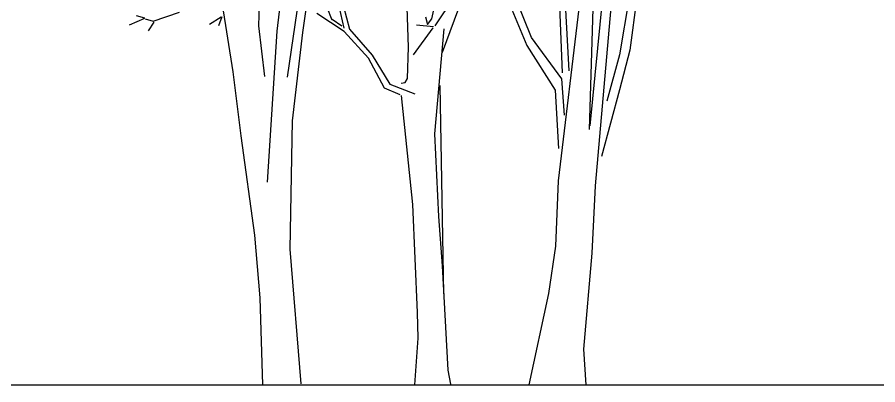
# Model space of a CAD drawing. Header units: millimetres. Extents: x 217.2 to 255.1, y 166.7 to 190.9.
# Drawn here: x 242.052 to 245.204, y 176.673 to 178.02 of the extents above; entities that cross this region are included whole.
import ezdxf

# ---------------------------------------------------------------- set-up
doc = ezdxf.new("R2010")
doc.units = ezdxf.units.MM
doc.layers.add('s', color=145, linetype='Continuous')
doc.layers.add('trees', color=104, linetype='Continuous')

msp = doc.modelspace()

# ---------------------------------------------------------------- linework, layer by layer
at = {"layer": 's', "color": 0}
msp.add_line((217.1888, 176.6733), (255.1288, 176.6733), dxfattribs=at)
at = {"layer": 'trees', "color": 49, "true_color": 0x594322}
for p, q in [((244.0486, 177.8159), (244.0138, 178.7371)), ((244.0258, 178.7234), (244.0722, 177.8231)), ((243.0499, 178.3608), (243.0023, 177.9689)), ((243.042, 177.8), (243.1102, 178.2754)), ((243.0979, 177.9639), (243.1429, 178.2773)), ((244.3271, 178.136), (244.2962, 177.8996)), ((244.1616, 178.1143), (244.1465, 177.6086)), ((244.1978, 178.1116), (244.1495, 177.6222)), ((244.2962, 178.1116), (244.2576, 177.8822)), ((244.034, 177.4202), (244.1138, 178.0821))]:
    msp.add_line(p, q, dxfattribs=at)
at = {"layer": 'trees', "color": 45, "true_color": 0xba8d4a}
for p, q in [((243.485, 177.91), (243.4734, 178.2854)), ((243.9361, 177.9461), (243.849, 178.164)), ((243.8336, 178.1218), (243.9183, 177.9159)), ((243.6602, 178.1069), (243.5813, 177.9889)), ((243.6096, 177.8915), (243.682, 178.0868)), ((242.8021, 178.0671), (242.8416, 177.8205)), ((242.9379, 178.0666), (242.9354, 177.9885)), ((243.57, 178.0143), (243.5854, 178.0803)), ((243.2494, 177.9682), (243.1489, 178.0341)), ((242.7988, 178.0199), (242.7559, 177.993)), ((242.8009, 178.0213), (242.7887, 177.9887)), ((243.5468, 178.0213), (243.5545, 177.9934)), ((243.5545, 177.9934), (243.57, 178.0143)), ((242.9354, 177.9885), (242.9577, 177.8033)), ((243.0023, 177.9689), (242.9673, 177.4153)), ((243.0596, 177.6399), (243.0979, 177.9639)), ((243.2684, 177.976), (243.3523, 177.8809)), ((243.5744, 177.9817), (243.5025, 177.8824)), ((243.5765, 177.9847), (243.5147, 177.9914)), ((243.6144, 177.9777), (243.5806, 177.5933)), ((244.0463, 177.7941), (243.9361, 177.9461)), ((243.9183, 177.9159), (244.0219, 177.7533)), ((244.2962, 177.8996), (244.2576, 177.7536)), ((243.3976, 177.7597), (243.3383, 177.8697)), ((243.3523, 177.8809), (243.4165, 177.7751)), ((244.2576, 177.8822), (244.2112, 177.7119)), ((242.8416, 177.8205), (242.8704, 177.5853)), ((243.4165, 177.7751), (243.508, 177.7393)), ((243.4579, 177.7779), (243.4734, 177.7814)), ((243.4734, 177.7814), (243.4811, 177.7953)), ((244.0561, 177.6617), (244.0463, 177.7941)), ((243.4541, 177.7358), (243.3976, 177.7597)), ((243.6004, 177.7703), (243.6135, 177.006)), ((244.0219, 177.7533), (244.0344, 177.5394)), ((244.2576, 177.7536), (244.1919, 177.5102)), ((243.0518, 177.1699), (243.0596, 177.6399)), ((242.8704, 177.5853), (242.9214, 177.222)), ((243.5806, 177.5933), (243.5952, 177.2893)), ((244.0252, 177.1807), (244.034, 177.4202)), ((244.1683, 177.4022), (244.1568, 177.1554)), ((243.5001, 177.3344), (243.517, 176.9381)), ((243.5952, 177.2893), (243.6081, 177.1096)), ((242.9214, 177.222), (242.9403, 176.9916)), ((243.9987, 177.0072), (244.0252, 177.1807))]:
    msp.add_line(p, q, dxfattribs=at)
at = {"layer": 'trees', "color": 47, "true_color": 0x8d6a35}
for p, q in [((243.1854, 178.0567), (243.2037, 178.0105)), ((243.2492, 177.9799), (243.2316, 178.0609)), ((243.2472, 178.0591), (243.2684, 177.976)), ((244.2263, 178.0558), (244.1683, 177.4022)), ((243.241, 177.9869), (243.2053, 178.0119)), ((243.3383, 177.8697), (243.2494, 177.9682)), ((243.4811, 177.7953), (243.485, 177.91)), ((243.4577, 177.7337), (243.5001, 177.3344)), ((243.0924, 176.6765), (243.0518, 177.1699)), ((244.1568, 177.1554), (244.1259, 176.8043)), ((243.6081, 177.1096), (243.629, 176.7272)), ((242.9403, 176.9916), (242.9499, 176.6733)), ((243.9272, 176.6733), (243.9987, 177.0072)), ((243.517, 176.9381), (243.5186, 176.8441)), ((243.5186, 176.8441), (243.5068, 176.6733)), ((244.1259, 176.8043), (244.1344, 176.6733)), ((243.629, 176.7272), (243.6392, 176.6758))]:
    msp.add_line(p, q, dxfattribs=at)
at = {"layer": 'trees', "color": 62, "true_color": 0xacc205}
for p, q in [((242.5191, 178.0164), (242.4885, 178.0246)), ((242.5498, 178.0054), (242.6462, 178.0385)), ((242.4629, 177.9921), (242.5191, 178.0164)), ((242.5208, 178.0136), (242.5498, 178.0054)), ((242.5519, 178.0023), (242.5311, 177.9696))]:
    msp.add_line(p, q, dxfattribs=at)

doc.saveas('drawing.dxf')
